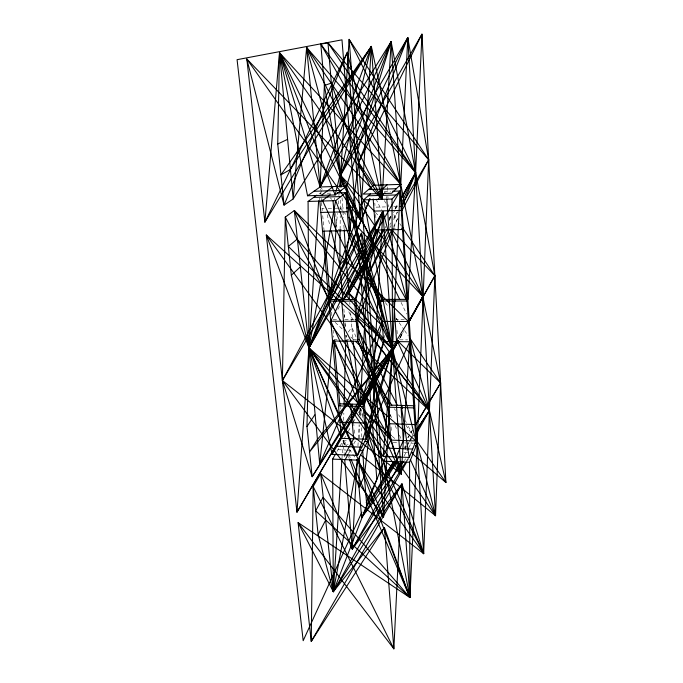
<?xml version="1.0" encoding="UTF-8"?>
<svg xmlns="http://www.w3.org/2000/svg" width="683" height="683" viewBox="0 0 683 683"><rect width="100%" height="100%" fill="white"/><g stroke="black" fill="none" stroke-linecap="round" stroke-linejoin="round"><path stroke-width="0.51" stroke-dasharray="3.42 2.56" d="M340.117 229.616L340.236 215.777M340.288 209.391L340.373 198.744M359.642 438.366L359.804 425.629M359.941 415.008L360.018 408.639L361.623 410.022M343.651 420.48L343.848 413.027M345.863 337.428L345.914 335.293L346.315 337.393M357.952 445.871L358.131 442.678M358.37 438.426L359.13 424.595M359.668 415.025L360.018 408.639L363.091 412.993M341.944 458.788L343.114 440.714L348.176 440.894M336.36 226.278L337.411 213.54M338.205 203.986L338.461 200.802M338.905 195.5L339.075 193.374M393.792 227.917L397.685 218.056M390.155 227.379L391.043 225.458M393.724 219.704L397.301 212.029M393.57 226.517L398.018 218.065M348.475 453.632L351.318 448.39M353.785 443.865L355.262 441.141L357.294 441.218M384.862 228.293L385.886 226.44M389.472 219.96L391.017 217.177M393.579 212.541L395.115 209.766M395.628 208.836L397.677 205.131M344.147 438.853L345.683 436.061M348.253 431.408L350.831 426.764M353.401 422.111L354.938 419.319M358.541 412.814L361.111 408.161M400.187 337.479L403.277 331.904M400.178 337.291L403.26 331.733M404.046 456.082L408.186 448.637M408.707 447.707L411.815 442.132M399.444 338.964L402.569 333.389M400.323 337.086L402.415 333.364M407.222 460.974L408.793 458.191M389.276 218.987L390.855 216.212M395.073 208.802L397.711 204.174M337.906 309.365L340.535 304.746M389.37 218.867L390.941 216.101M395.141 208.716L397.771 204.097M336.992 451.437L343.114 440.714L348.065 444.727M408.007 437.726L412.353 430.435M389.916 224.664L391.009 222.837M393.741 218.278L397.557 211.884M407.819 437.743L412.19 430.444M406.078 461.426L407.742 458.711M404.934 449.226L406.641 446.528M407.213 445.623L409.493 442.021M410.065 441.124L413.48 435.72M405.087 447.707L406.248 445.931M406.829 445.051L408.571 442.396M409.143 441.508L410.884 438.853M411.465 437.965L413.206 435.31M404.754 447.288L405.933 445.538M410.039 439.408L411.806 436.779M348.279 332.083L351.83 327.268L351.489 323.136M404.413 460.436L405.693 458.728M319.106 193.485L321.147 193.426M327.259 193.238L332.356 193.084M384.213 191.505L390.539 191.317M322.077 208.571L324.101 208.52M328.13 208.417L332.169 208.306M335.199 208.23L339.263 208.119M340.279 208.093L345.359 207.965M385.485 206.906L375.104 207.18L374.805 203.005M393.826 206.684L398.001 206.582M338.042 229.582L345.111 229.437M392.144 228.464L395.261 228.404M333.184 319.524L340.569 319.55M344.787 319.567L354.34 319.593M404.327 319.764L396.268 319.738L396.131 317.706M333.919 339.246L337.06 339.272M346.494 339.357L348.603 339.374M352.821 339.408L355.98 339.434M399.632 339.818L407.631 339.886M393.212 442.499L397.361 442.644M404.635 442.908L413.002 443.207M337.965 449.73L346.213 450.046M347.246 450.088L352.411 450.285M403.849 452.248L407.051 452.368M392.136 436.266L395.346 439.032M335.251 322.436L342.251 328.984M350.814 336.992L353.931 339.903M375.385 212.404L378.288 215.495M320.848 187.74L322.308 189.293M330.316 197.848L331.776 199.402M339.784 207.948L342.704 211.064M343.429 211.841L346.341 214.949M346.836 445.922L343.114 440.714L343.472 444.957M349.312 449.397L355.501 458.088M394.304 408.665L395.517 410.406M398.556 414.752L400.375 417.356M405.839 425.185L413.13 435.609M385.374 302.535L388.371 306.915M396.174 318.287L398.582 321.778M399.179 322.658L403.986 329.658M404.584 330.529L408.186 335.78M384.222 200.554L386.015 203.21M393.758 214.71L396.738 219.132M399.717 223.554L401.502 226.21M348.817 311.815L354.221 322.222M405.378 420.643L406.359 422.538M408.332 426.32L413.249 435.78M376.034 198.898L381.532 210.39M401.1 302.449L406.607 314.009M390.275 414.735L391.581 417.646M395.064 425.415L396.806 429.3M399.418 435.122L401.152 439.007M404.635 446.776L407.247 452.598M360.487 416.032L360.018 408.639L363.006 415.452M356.056 336.992L351.83 327.268L353.111 339.955M345.205 445.615L343.114 440.714L344.471 444.667M348.962 454.434L350.627 458.353M348.526 456.534L349.201 458.515M360.018 408.639L362.98 417.774M320.643 189.012L321.676 193.101M327.123 214.599L329.462 223.811M320.592 192.111L320.771 194.168M321.147 198.283L321.428 201.374M321.522 202.399L322.265 210.603M322.726 215.674L324.007 229.872M331.468 312.148L331.844 316.366M333.073 329.898L333.731 337.171M340.057 406.923L340.236 408.98M319.49 197.694L319.687 199.803M334.303 197.899L334.482 199.965M335.635 213.318L336.07 218.406M336.164 219.422L336.864 227.567M343.873 308.998L344.608 317.45M345.052 322.692L345.419 326.858M346.136 335.191L346.315 337.274M353.41 419.661L353.589 421.735M353.674 422.768L353.939 425.833M354.289 429.914L354.733 435.02M344.095 314.18L344.369 317.347M344.915 323.682L345.188 326.85M349.756 302.458L349.927 304.533M350.618 312.797L351.404 322.103M343.558 446.025L344.095 452.394M344.189 453.461L344.548 457.704M375.624 214.385L376 219.525M384.409 335.473L384.563 337.581M390.147 414.513L390.292 416.604M391.052 427.003L391.35 431.127M387.244 186.911L387.603 192.154M387.884 196.345L388.029 198.437M388.456 204.729L388.593 206.821M389.301 217.151L389.651 222.316M396.985 330.299L397.275 334.516M386.655 196.525L386.8 198.557M342.038 197.643L342.883 210.39M342.951 211.457L343.37 217.834M343.865 225.27L344.147 229.522M361.23 427.652L361.905 438.221"/><path stroke-width="1.02" d="M340.108 230.683L339.835 264.748L342.823 299.41M340.467 187.04L340.569 175.326L349.124 39.332L428.676 159.831L417.185 443.352L409.92 597.548L298.112 522.632L311.252 641.422L384.418 527.66L409.92 597.548L315.683 510.816L323.059 497.318L409.92 597.548L409.552 462.254L417.185 443.352L391.137 41.612L293.186 198.941L284.06 205.122L246.836 59.011L382.045 199.342L391.137 41.612L320.122 186.963L307.546 195.773L279.509 52.728L400.784 184.376L422.811 296.559L440.603 383.009L435.541 515.708L360.445 454.776M359.412 456.415L359.01 487.201L361.64 517.646L403.773 461.29M356.748 459.83L423.656 553.665L401.963 483.94L311.252 641.422L313.173 486.569L320.686 473.584L423.656 553.665L434.875 275.753L391.137 41.612L346.631 186.118L335.157 194.945L279.509 52.728L264.884 222.188L347.399 52.198L360.462 219.986L246.836 59.011L264.884 222.188L371.347 46.401L360.462 219.986L279.509 52.728L293.186 198.941L306.641 47.503L382.045 199.342L347.399 52.198L284.06 205.122L277.742 144.028L279.509 52.728L382.045 199.342L371.347 46.401L280.935 174.891L290.241 169.529L371.347 46.401L400.784 184.376L399.837 186.28M392.648 191.249L400.042 191.027L392.512 348.859L383.59 517.022L282.395 380.542L285.298 217.049L294.347 210.543L408.357 321.514L312.157 476.743L282.395 380.542L382.89 211.414L373.106 382.36L312.157 476.743L306.957 426.508L308.972 347.937L308.084 201.434L316.792 195.15M344.078 404.507L345.777 340.621M279.509 52.728L320.122 186.963L346.631 186.118L350.157 229.334L381.797 299.419L408.067 299.367L415.623 172.697L421.957 34.15L340.569 175.326L339.605 187.005M401.971 210.552L428.676 159.831L327.977 42.781L320.814 44.147L400.784 184.376L373.516 185.247L363.185 194.109L391.641 193.263L400.784 184.376L407.777 37.582L320.122 186.963L306.641 47.503L415.623 172.697L401.98 207.205M357.183 459.702L352.232 549.064L401.963 483.94L409.92 597.548L351.045 459.335M360.257 404.404L367.36 276.299L347.399 201.084M408.357 321.514L382.13 321.42L294.347 210.543L308.972 347.937L401.271 474.019L409.646 341.739L383.598 341.5L363.271 406.547L365.951 439.22L357.499 455.407L332.16 454.408L308.972 347.937L291.317 275.232L285.298 217.049L373.106 382.36L401.271 474.019L282.395 380.542L361.486 233.151L392.512 348.859L415.964 440.97L409.228 457.456L383.189 456.423L308.972 347.937L266.302 235.003L392.512 348.859L409.228 457.456M318.62 200.887L308.972 347.937L296.96 512.224L373.106 382.36L266.302 235.003L296.96 512.224L392.512 348.859L392.025 199.052L400.042 191.027L415.964 440.97L390.796 440.091L308.972 347.937L335.652 200.648L345.7 192.674L407.051 301.007L380.644 301.041L348.817 230.606L345.7 192.674L337.487 192.922M341.944 458.788L333.304 591.717L384.418 527.66L393.852 648.85L298.112 522.632L333.304 591.717L401.963 483.94L393.852 648.85L313.173 486.569L318.141 534.627L333.304 591.717L406.701 461.896M336.01 230.521L330.324 299.521L355.886 299.47L376.376 229.795M382.13 321.42L319.721 463.97L332.561 341.03L357.901 341.261L388.396 407.213L390.796 440.091L383.189 456.423L392.512 348.859L363.629 199.854L370.459 193.818M319.721 463.97L308.972 347.937L382.89 211.414L401.271 474.019L356.27 321.317L382.89 211.414L407.051 301.007M361.085 404.549L382.728 321.744M357.901 341.261L354.605 301.083L375.462 230.069L373.191 198.941M332.16 454.408L341.432 438.358L365.951 439.22L392.512 348.859L345.7 192.674M415.708 440.518L417.185 443.352L423.656 553.665L367.48 441.577L364.457 404.464L384.401 340.697M341.338 187.014L340.569 175.326L391.137 41.612M412.208 453.538L445.922 482.548L429.428 410.517L357.525 319.61L393.399 228.899M354.605 301.083L328.916 301.126L369.921 198.744M369.853 198.77L308.972 347.937L341.432 438.358L392.512 348.859L335.652 200.648L308.084 201.434M396.507 461.725L398.582 456.927M396.166 456.936L403.337 440.526L401.083 407.546M365.951 439.22L409.646 341.739M361.845 512.233L303.184 640.697L237.078 59.677L341.987 39.836L376.837 479.398L366.25 502.577M386.194 455.459L333.304 591.717L320.686 473.584L352.232 549.064L405.523 462.331M389.259 229.292L367.36 276.299L381.652 307.196M401.322 203.397L415.623 172.697L349.124 39.332L383.018 479.679L395.355 461.29M401.271 474.019L330.751 321.215L382.89 211.414M343.873 186.51L340.569 175.326L407.777 37.582L428.676 159.831L401.928 204.576M343.387 299.504L378.015 230.043M318.141 534.627L325.398 520.634M392.085 229.334L367.36 276.299L383.573 299.914M345.214 459.633L348.006 454.494M344.787 454.912L353.649 438.785L350.831 406.214M343.583 299.649L348.97 293.161L383.837 230.145M401.271 198.642L415.623 172.697L327.977 42.781L331.357 83.104L340.569 175.326L399.726 299.564M363.168 404.438L398.138 341.201M408.929 321.667L422.811 296.559L390.71 229.539M398.232 340.8L362.11 404.925L397.54 341.073M398.121 340.996L375.479 381.72L364.329 476.247L366.839 506.146L361.64 517.646L397.532 460.931M408.921 321.556L422.811 296.559L377.52 229.795M400.938 461.657L352.232 549.064L344.727 459.83M416.476 433.765L429.428 410.517L410.637 339.912M362.092 404.934L397.907 341.022M408.801 321.573L422.811 296.559L348.526 217.279M398.402 340.826L375.479 381.72L388.969 411.823M408.818 322.231L434.875 275.753L402.697 227.977M408.699 322.214L434.875 275.753L391.342 229.403M343.438 299.53L382.958 230.094M401.399 197.694L415.623 172.697L320.814 44.147L324.374 85.495L340.569 175.326L375.138 226.278M343.686 299.205L383.069 229.949M401.442 197.635L415.623 172.697M364.423 441.474L367.48 441.577L357.909 460.154L333.304 591.717L332.604 459.121L335.532 453.999M400.042 191.027L308.972 347.937L383.59 517.022L361.486 233.151L308.972 347.937L357.499 455.407L392.512 348.859L322.282 200.196M393.878 461.443L383.018 479.679L365.601 425.893M415.614 424.963L440.603 383.009L409.988 338.401M353.179 299.291L348.97 293.161L386.638 230.145M393.613 461.452L366.839 506.146L396.396 460.991M415.469 424.971L440.603 383.009L398.198 341.423M416.331 431.221L429.428 410.517L397.284 340.988M416.101 430.879L429.428 410.517L355.578 302.791M416.502 429.778L429.428 410.517L356.68 317.962M306.957 426.508L314.803 414.846M377.767 199.462L384.913 192.751M291.317 275.232L300.025 267.215M377.358 193.69L387.099 184.811M321.813 201.041L330.145 194.757M321.3 195.364L333.33 186.544M277.742 144.028L287.236 139.52M313.975 191.274L341.022 190.429M368.47 189.584L396.311 188.721M307.546 195.773L335.157 194.945L371.347 46.401L320.122 186.963L324.374 85.495L331.357 83.104L358.601 162.511L370.989 188.363M313.702 197.378L340.774 196.584M368.239 195.782L396.114 194.962M392.025 199.052L363.629 199.854L308.972 347.937L415.964 440.97M346.375 207.939L348.407 207.88M400.093 206.522L402.185 206.471M320.831 212.43L347.271 211.764M374.079 211.09L401.28 210.398M401.484 228.276L403.568 228.233M322.538 231.144L348.817 230.606M375.462 230.069L402.492 229.522M355.399 319.601L357.525 319.61M330.751 321.215L356.27 321.317M357.038 339.442L359.147 339.46L389.464 405.113L389.609 407.196M339.775 403.824L364.457 404.464M389.464 405.113L414.803 405.77M338.469 405.89L363.271 406.547M388.396 407.213L413.855 407.888M339.955 422.222L364.62 422.982M389.6 423.75L414.914 424.527M363.928 423.084L365.977 423.144M413.898 424.63L415.998 424.689M414.043 443.241L417.185 443.352L435.541 515.708L397.472 461.734M336.873 446.238L361.802 447.169M387.056 448.108L412.66 449.064M359.676 450.558L362.793 450.678M411.311 452.53L413.446 452.607M332.604 459.121L357.909 460.154L409.92 597.548L383.556 461.196L409.552 462.254M364.833 412.78L391.333 435.575M355.484 341.355L429.428 410.517M348.97 293.161L383.052 326.576M340.569 175.326L374.66 211.636M364.935 415.606L387.645 447.809M391.871 405.19L375.479 381.72L357.747 340.885M416.775 440.825L445.922 482.548L421.957 34.15L358.601 162.511L346.042 258.208L349.491 299.359M400.784 184.376L306.641 47.503L343.575 186.664M374.096 185.511L358.601 162.511L407.777 37.582L435.541 515.708L410.295 459.394M332.561 341.03L390.796 440.091M358.157 329.795L397.506 405.497M408.443 317.86L409.356 319.781M365.567 421.291L423.656 553.665M294.347 210.543L328.916 301.126M334.294 340.236L358.524 404.669M349.542 459.505L359.01 487.201L364.329 476.247L362.647 449.841M347.177 197.694L382.062 315.631M331.272 230.974L339.835 264.748L346.042 258.208L344.215 230.581M346.921 340.535L359.215 404.447M353.213 341.005L359.591 404.413M324.109 230.922L330.512 301.621M334.013 340.305L339.963 405.89M319.781 200.853L341.432 438.358M343.054 299.495L343.242 301.604M352.069 404.14L352.249 406.214M332.997 200.478L335.635 230.88M341.722 301.101L345.188 341.141M355.886 299.47L359.147 339.46M381.797 299.419L381.942 301.451M380.644 301.041L383.598 341.5M394.885 299.393L395.022 301.425M402.091 405.437L402.304 408.579M386.868 199.573L388.934 229.795M393.801 301.024L396.575 341.62M417.185 443.352L415.606 446.136L417.185 443.352M317.288 439.63L309.587 451.864L392.512 348.859L297.216 239.152L288.337 246.435L392.512 348.859L317.288 439.63"/></g></svg>
